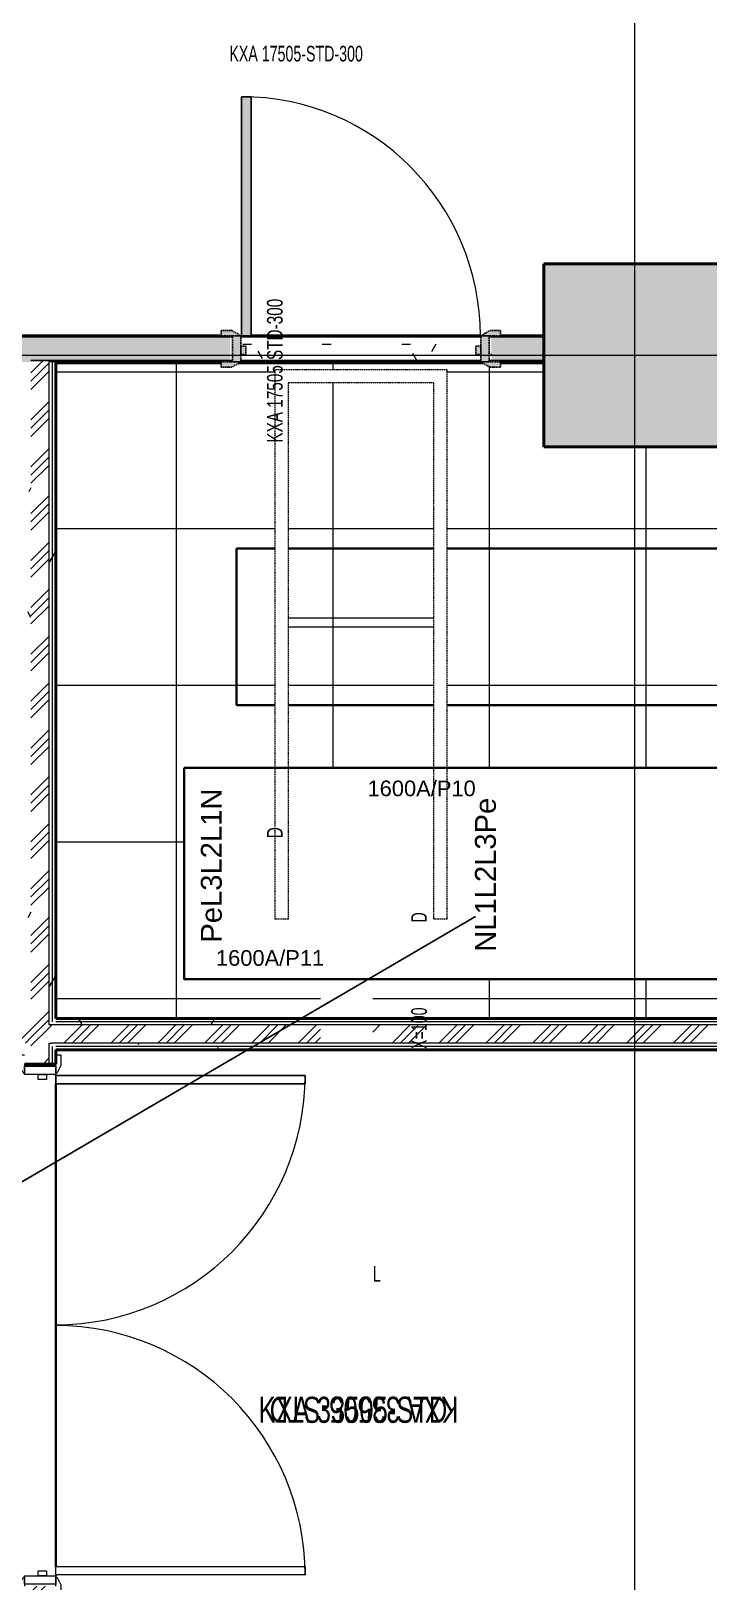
# Model space of a CAD drawing. Header units: millimetres. Extents: x -18178 to 96133, y -22425 to 61598.
# Drawn here: x 45315 to 47910, y 6235 to 12172 of the extents above; entities that cross this region are included whole.
import ezdxf
from ezdxf.enums import TextEntityAlignment as Align

# ---------------------------------------------------------------- set-up
doc = ezdxf.new("R2010")
doc.units = ezdxf.units.MM
for name, pattern in [('Centre', [10, 6, -1.25, 1.5, -1.25]), ('Demolished', [4.8, 3.2, -1.6]), ('Demolished_2_', [7.14375, 4.7625, -2.38125])]:
    doc.linetypes.add(name, pattern=pattern)
for name, color, linetype, lineweight, true_color in [('A-DOOR', 7, 'Continuous', 9, 0x7f7f7f), ('A-DOOR-FRAM', 7, 'Continuous', 9, 0x7f7f7f), ('A-FLOR', 7, 'Continuous', 9, 0x7f7f7f), ('A-FLOR-PATT', 7, 'Continuous', 9, 0x7f7f7f), ('A-WALL', 7, 'Continuous', 9, 0x7f7f7f), ('A-WALL-PATT', 7, 'Continuous', 18, 0x7f7f7f), ('I-WALL', 7, 'Continuous', 9, 0x7f7f7f), ('S-COLS', 7, 'Continuous', 9, 0x7f7f7f), ('S-STRS', 7, 'Continuous', 9, 0x7f7f7f)]:
    doc.layers.add(name, color=color, linetype=linetype, lineweight=lineweight, true_color=true_color)
for name, color, linetype, lineweight in [('A-FLOR-HRAL', 7, 'Demolished', 9), ('E-ELEC-EQPM', 7, 'Continuous', 35), ('S-GRID', 7, 'Continuous', 9)]:
    doc.layers.add(name, color=color, linetype=linetype, lineweight=lineweight)
for name, color, linetype in [('EAE-BB-A-2-WHTSP-KXA 1600A', 140, 'Continuous'), ('EAE-BB-A-IN-001-KXA 3200A', 30, 'Continuous'), ('EAE-BB-A-OUT-001-KXA 3200A', 50, 'Continuous'), ('EAE-BB-A-OUT-004-KXA 1600A', 140, 'Continuous'), ('eae-bb-mım.', 7, 'Continuous'), ('EAE-BB-R1-OUT-004-KXC 1600A', 200, 'Continuous'), ('EAE-LVP-PANEL', 40, 'Continuous')]:
    doc.layers.add(name, color=color, linetype=linetype)
doc.styles.get("Standard").update_dxf_attribs({"font": 'arial.ttf'})
pattern_1 = [(0, (0, 0), (812.8, 203.2), [67.056, -542.544, 67.056, -542.544, -3251.2]), (0, (0, 0), (812.8, 203.2), [-1219.2, 67.056, -1152.144, 67.056, -542.544, -1422.4]), (0, (0, 0), (812.8, 203.2), [-3048, 67.056, -339.344, 67.056, -948.944]), (120, (304.8, 101.6), (-582.37636, 602.30545), [67.056, -542.544, 67.056, -542.544, -3251.2]), (120, (304.8, 101.6), (-582.37636, 602.30545), [-1219.2, 67.056, -1152.144, 67.056, -542.544, -1422.4]), (120, (304.8, 101.6), (-582.37636, 602.30545), [-3048, 67.056, -339.344, 67.056, -948.944]), (240, (406.4, 508), (-230.42364, -805.50545), [67.056, -542.544, 67.056, -542.544, -3251.2]), (240, (406.4, 508), (-230.42364, -805.50545), [-1219.2, 67.056, -1152.144, 67.056, -542.544, -1422.4]), (240, (406.4, 508), (-230.42364, -805.50545), [-3048, 67.056, -339.344, 67.056, -948.944])]
pattern_2 = [(45, (0, 0), (-89.80256, 89.80256), []), (45, (31.75, 0), (0, 179.60512), []), (45, (-31.75, 0), (0, 179.60512), [])]

# ---------------------------------------------------------------- blocks, each defined once
blk = doc.blocks.new('STR-Conc-Precast Rectangular Column Nwt - 700 x 700 mm-1105278-Busbar Distribution First Floor  Layout - Phase 1')
at = {"layer": 'S-COLS', "lineweight": 35, "true_color": 0xf2f2f2}
blk.add_hatch(color=7, dxfattribs=at).paths.add_polyline_path([(350, 350), (-350, 350), (-350, -350), (350, -350)], flags=0)
at = {"layer": 'S-COLS', "color": 254, "lineweight": 50, "true_color": 0xcccccc}
for p, q in [((350, 350), (-350, 350)), ((-350, 350), (-350, -350)), ((350, -350), (350, 350)), ((-350, -350), (350, -350))]:
    blk.add_line(p, q, dxfattribs=at)
blk = doc.blocks.new('Single leaf fire resistant solid steel door - 1000W x 2700H mm EI90-1314611-Busbar Distribution First Floor  Layout - Phase 1')
at = {"layer": 'A-DOOR', "true_color": 0xf2f2f2}
h = blk.add_hatch(color=7, dxfattribs=at)
h.paths.add_polyline_path([(-495, 70), (-535, 70), (-535, 50), (-465, 50), (-469, 56)], flags=0)
h.paths.add_polyline_path([(535, 70), (495, 70), (469, 56), (465, 50), (535, 50)], flags=0)
h = blk.add_hatch(color=7, dxfattribs=at)
h.paths.add_polyline_path([(535, -50), (465, -50), (469, -56), (495, -70), (535, -70)], flags=0)
h.paths.add_polyline_path([(-465, -50), (-535, -50), (-535, -70), (-495, -70), (-469, -56)], flags=0)
blk.add_hatch(color=7, dxfattribs=at).paths.add_polyline_path([(420, -50), (420, -966), (458, -966), (458, -50)], flags=0)
at = {"layer": 'A-DOOR-FRAM', "true_color": 0xf2f2f2}
h = blk.add_hatch(color=7, dxfattribs=at)
h.paths.add_polyline_path([(-460, 50), (-492, 50), (-492, -50), (-460, -50)], flags=0)
h.paths.add_polyline_path([(460, 50), (460, -50), (492, -50), (492, 50)], flags=0)
h = blk.add_hatch(color=7, dxfattribs=at)
h.paths.add_polyline_path([(441, 22), (441, -10), (460, -10), (460, 22)], flags=0)
h.paths.add_polyline_path([(-441, 22), (-460, 22), (-460, -10), (-441, -10)], flags=0)
at = {"layer": 'A-DOOR', "color": 254, "linetype": 'Demolished_2_', "lineweight": 25, "true_color": 0xcccccc}
for p, q in [((-535, 70), (-495, 70)), ((-535, 50), (-535, 70)), ((-495, 70), (-469, 56)), ((469, 56), (495, 70)), ((495, 70), (535, 70)), ((535, 70), (535, 50)), ((-465, 50), (-535, 50)), ((535, 50), (465, 50)), ((-535, -70), (-535, -50)), ((-535, -50), (-465, -50)), ((-469, -56), (-495, -70)), ((465, -50), (535, -50)), ((495, -70), (469, -56)), ((535, -50), (535, -70)), ((-495, -70), (-535, -70)), ((535, -70), (495, -70))]:
    blk.add_line(p, q, dxfattribs=at)
at = {"layer": 'A-DOOR', "color": 254, "true_color": 0xe5e5e5}
for p, q in [((420, -50), (458, -50)), ((420, -966), (420, -50)), ((420, -50), (420, -966)), ((458, -50), (420, -50)), ((458, -50), (458, -966)), ((458, -966), (458, -50)), ((458, -966), (420, -966)), ((420, -966), (458, -966))]:
    blk.add_line(p, q, dxfattribs=at)
at = {"layer": 'A-DOOR', "color": 254, "linetype": 'Demolished_2_', "lineweight": 25, "true_color": 0xcccccc}
for centre, start, end in [((-473, 49), 7.12502, 60.25512), ((473, 49), 119.74488, 172.87498), ((-473, -49), 299.74488, 352.87498), ((473, -49), 187.12502, 240.25512)]:
    blk.add_arc(centre, 8.06, start, end, dxfattribs=at)
at = {"layer": 'A-DOOR', "color": 254, "true_color": 0xe5e5e5}
blk.add_arc((458, -50), 916, 180, 270, dxfattribs=at)
at = {"layer": 'A-DOOR-FRAM', "color": 254, "linetype": 'Demolished_2_', "lineweight": 25, "true_color": 0xcccccc}
for p, q in [((-492, 50), (-460, 50)), ((-492, -50), (-492, 50)), ((-460, 50), (-460, -50)), ((-460, 22), (-441, 22)), ((-460, -10), (-460, 22)), ((-441, 22), (-441, -10)), ((441, 22), (460, 22)), ((441, -10), (441, 22)), ((460, 50), (492, 50)), ((460, -50), (460, 50)), ((460, 22), (460, -10)), ((492, 50), (492, -50)), ((-460, -50), (-492, -50)), ((-441, -10), (-460, -10)), ((460, -10), (441, -10)), ((492, -50), (460, -50))]:
    blk.add_line(p, q, dxfattribs=at)
blk = doc.blocks.new('Railing - Railing-875437-Busbar Distribution First Floor  Layout - Phase 1')
at = {"layer": 'A-FLOR-HRAL', "color": 253, "linetype": 'Demolished_2_', "true_color": 0xaaaaaa}
for p, q in [((56219.5, 10951), (56219.5, 9966)), ((56879.5, 10951), (56219.5, 10951)), ((56879.5, 9966), (56879.5, 10951)), ((56270.3, 10900.2), (56270.3, 9966)), ((56828.7, 10900.2), (56270.3, 10900.2)), ((56828.7, 9966), (56828.7, 10900.2)), ((56219.5, 9966), (56219.5, 8846)), ((56270.3, 9966), (56270.3, 8846)), ((56828.7, 8846), (56828.7, 9966)), ((56879.5, 8846), (56879.5, 9966)), ((56270.3, 8846), (56219.5, 8846)), ((56879.5, 8846), (56828.7, 8846))]:
    blk.add_line(p, q, dxfattribs=at)
blk = doc.blocks.new('Double leaf fire resistant solid steel door - 2000W x 2700H mm EI30-V6-Busbar Distribution First Floor  Layout - Phase 1')
at = {"layer": 'A-DOOR', "color": 253, "true_color": 0xaaaaaa}
for p, q in [((-1035, 80), (-995, 80)), ((-1035, 60), (-1035, 80)), ((-965, 60), (-1000, 60)), ((-995, 80), (-969, 66)), ((1000, 60), (965, 60)), ((969, 66), (995, 80)), ((995, 80), (1035, 80)), ((1035, 80), (1035, 60)), ((-1035, -80), (-1035, -60)), ((-995, -80), (-1035, -80)), ((-1000, -60), (-965, -60)), ((-969, -66), (-995, -80)), ((-957, -1015.5), (-957, -60)), ((-957, -60), (-925, -60)), ((-925, -60), (-925, -1015.5)), ((925, -60), (957, -60)), ((925, -1015.5), (925, -60)), ((957, -60), (957, -1015.5)), ((965, -60), (1000, -60)), ((995, -80), (969, -66)), ((1035, -80), (995, -80)), ((1035, -60), (1035, -80)), ((-925, -1015.5), (-957, -1015.5)), ((957, -1015.5), (925, -1015.5))]:
    blk.add_line(p, q, dxfattribs=at)
at = {"layer": 'A-DOOR', "color": 253, "lineweight": 18, "true_color": 0xaaaaaa}
for p, q in [((-957, -1015.5), (-957, -60)), ((-957, -60), (-925, -60)), ((-925, -60), (-925, -1015.5)), ((925, -60), (925, -1015.5)), ((957, -60), (925, -60)), ((957, -1015.5), (957, -60)), ((-925, -1015.5), (-957.1, -1015.5)), ((925, -1015.5), (957, -1015.5))]:
    blk.add_line(p, q, dxfattribs=at)
at = {"layer": 'A-DOOR', "color": 253, "true_color": 0xaaaaaa}
for centre, radius, start, end in [((-973, 59), 8.06, 7.12502, 60.25512), ((973, 59), 8.06, 119.74488, 172.87498), ((-973, -59), 8.06, 299.74488, 352.87498), ((-957.1, -60), 955.5, 270, 0), ((957, -60), 955.5, 180, 270), ((973, -59), 8.06, 187.12502, 240.25512)]:
    blk.add_arc(centre, radius, start, end, dxfattribs=at)
at = {"layer": 'A-DOOR-FRAM', "color": 253, "lineweight": 18, "true_color": 0xaaaaaa}
for p, q in [((-992, -60), (-992, 60)), ((-992, 60), (-960, 60)), ((-960, 60), (-960, -60)), ((960, -60), (960, 60)), ((960, 60), (992, 60)), ((992, 60), (992, -60)), ((-960, 7), (-941, 7)), ((-960, -25), (-960, 7)), ((-941, 7), (-941, -25)), ((941, 7), (960, 7)), ((941, -25), (941, 7)), ((960, 7), (960, -25)), ((-941, -25), (-960, -25)), ((960, -25), (941, -25)), ((-960, -60), (-992, -60)), ((992, -60), (960, -60))]:
    blk.add_line(p, q, dxfattribs=at)
blk = doc.blocks.new('IL021-ARP-ZZ-XX-M3-J-A-0001_rvt-1-Busbar Distribution First Floor  Layout - Phase 1')
at = {"layer": 'A-FLOR-PATT', "true_color": 0xd2d2d2}
h = blk.add_hatch(dxfattribs=at)
h.set_pattern_fill('FP_16', color=254, style=0, pattern_type=2)
h.set_pattern_definition([(270, (45872.5, -3534), (600, 4e-14), []), (0, (45872.5, -3534), (0, 600), [])])
h.paths.add_polyline_path([(62160, 8466), (62160, 9066), (61945, 9066), (61945, 8466)], flags=0)
h.paths.add_polyline_path([(61845, 8466), (61845, 9066), (61360, 9066), (61360, 8466), (61613.6, 8466)], flags=0)
h.paths.add_polyline_path([(61240, 8466), (61240, 9186), (61845, 9186), (61845, 10976), (60785, 10976), (60785, 10960.7), (60745, 10960.7), (60715, 10976), (60319.1, 10976), (60319.1, 10797.6), (60083.7, 10563.3), (59101, 10562.2), (58984.9, 10446.1), (58984.9, 10266), (59672.5, 10266), (59672.5, 9666), (58984.9, 9666), (58984.9, 9426.2), (59392.1, 9426.2), (59392.1, 8616.2), (56595.1, 8616.2), (56595.1, 8466), (60245.8, 8466)], flags=0)
h.paths.add_polyline_path([(56395.1, 8466), (56395.1, 8616.2), (55872.1, 8616.2), (55872.1, 9426.2), (56219.5, 9426.2), (56219.5, 9666), (56072.5, 9666), (56072.5, 10266), (56219.5, 10266), (56219.5, 10951), (56879.5, 10951), (56879.5, 10266), (58784.9, 10266), (58784.9, 10529), (59020.3, 10763.3), (60003, 10764.3), (60119.1, 10880.4), (60119.1, 10976), (58781, 10974.7), (58755, 10960.7), (58715, 10960.7), (58715, 10976), (57950, 10976), (57950, 10656), (57250, 10656), (57250, 10976), (57084.5, 10976), (57084.5, 10960.7), (57044.5, 10960.7), (57014.5, 10976), (56080.5, 10974.7), (56054.5, 10960.7), (56014.5, 10960.7), (56014.5, 10976), (55380, 10976), (55380, 8466), (56142.4, 8466)], flags=0)
h.paths.add_polyline_path([(62160, 9186), (62160, 10976), (61945, 10976), (61945, 9186)], flags=0)
h.paths.add_polyline_path([(56270.3, 9426.2), (56828.7, 9426.2), (56828.7, 9666), (56270.3, 9666)], flags=0)
h.paths.add_polyline_path([(57510.2, 9426.2), (58784.9, 9426.2), (58784.9, 9666), (56879.5, 9666), (56879.5, 9426.2)], flags=0)
h.paths.add_polyline_path([(56270.3, 10266), (56828.7, 10266), (56828.7, 10900.2), (56270.3, 10900.2), (56270.3, 10307.1)], flags=0)
at = {"layer": 'A-FLOR-PATT', "true_color": 0xaaaaaa}
h = blk.add_hatch(dxfattribs=at)
h.set_pattern_fill('FP_15', color=253, style=0, pattern_type=2)
h.set_pattern_definition([(90, (50072.5, 2466), (-600, 4e-14), []), (180, (50072.5, 2466), (-7e-14, -600), [])])
h.paths.add_polyline_path([(59672.5, 9666), (59672.5, 10266), (58984.9, 10266), (58984.9, 9666)], flags=0)
h.paths.add_polyline_path([(58784.9, 9666), (58784.9, 10266), (56879.5, 10266), (56879.5, 9666), (57510.2, 9666)], flags=0)
h.paths.add_polyline_path([(56142.4, 9666), (56219.5, 9666), (56219.5, 10266), (56072.5, 10266), (56072.5, 9666)], flags=0)
h.paths.add_polyline_path([(56828.7, 9666), (56828.7, 10266), (56270.3, 10266), (56270.3, 9666)], flags=0)
at = {"layer": 'A-WALL-PATT', "lineweight": 5, "true_color": 0xf2f2f2}
h = blk.add_hatch(color=7, dxfattribs=at)
h.paths.add_polyline_path([(56049.5, 10985.7), (56049.5, 11075.7), (54410.4, 11075.7), (54410.4, 10985.7), (55458.5, 10985.7)], flags=0)
h.paths.add_polyline_path([(57250, 10985.7), (57250, 11075.7), (57049.5, 11075.7), (57049.5, 10985.7)], flags=0)
h.paths.add_polyline_path([(54210.4, 10985.7), (54210.4, 11075.7), (54000, 11075.7), (54000, 10985.7)], flags=0)
h.paths.add_polyline_path([(51000, 10985.7), (52000, 10985.7), (52000, 11075.7), (51000, 11075.7)], flags=0)
at = {"layer": 'A-WALL-PATT', "lineweight": 9, "true_color": 0xd2d2d2}
h = blk.add_hatch(dxfattribs=at)
h.set_pattern_fill('FP_1', color=254, style=0, pattern_type=2)
h.set_pattern_definition([(0, (0, 0), (406.4, 101.6), [33.528, -271.272, 33.528, -271.272, -1625.6]), (0, (0, 0), (406.4, 101.6), [-609.6, 33.528, -576.072, 33.528, -271.272, -711.2]), (0, (0, 0), (406.4, 101.6), [-1524, 33.528, -169.672, 33.528, -474.472]), (120, (152.4, 50.8), (-291.18818, 301.15272), [33.528, -271.272, 33.528, -271.272, -1625.6]), (120, (152.4, 50.8), (-291.18818, 301.15272), [-609.6, 33.528, -576.072, 33.528, -271.272, -711.2]), (120, (152.4, 50.8), (-291.18818, 301.15272), [-1524, 33.528, -169.672, 33.528, -474.472]), (240, (203.2, 254), (-115.21182, -402.75272), [33.528, -271.272, 33.528, -271.272, -1625.6]), (240, (203.2, 254), (-115.21182, -402.75272), [-609.6, 33.528, -576.072, 33.528, -271.272, -711.2]), (240, (203.2, 254), (-115.21182, -402.75272), [-1524, 33.528, -169.672, 33.528, -474.472])])
h.paths.add_polyline_path([(56142.4, 10985.7), (57009.5, 10985.7), (57009.5, 11008.7), (56990.5, 11008.7), (56990.5, 11040.7), (57009.5, 11040.7), (57009.5, 11075.7), (56089.5, 11075.7), (56089.5, 11040.7), (56108.5, 11040.7), (56108.5, 11008.7), (56089.5, 11008.7), (56089.5, 10985.7), (56108.5, 10985.7)], flags=0)
h.paths.add_polyline_path([(56057.5, 10985.7), (56057.5, 11075.7), (56049.5, 11075.7), (56049.5, 10985.7)], flags=0)
h.paths.add_polyline_path([(57049.5, 10985.7), (57049.5, 11075.7), (57041.5, 11075.7), (57041.5, 10985.7)], flags=0)
h = blk.add_hatch(dxfattribs=at)
h.set_pattern_fill('FP_3', color=254, style=0, pattern_type=2)
h.set_pattern_definition(pattern_2)
h.paths.add_polyline_path([(55355, 206), (55355, 6291), (55285, 6291), (55285, 206)], flags=0)
h.paths.add_polyline_path([(55355, 8291), (55355, 10985.7), (55285, 10985.7), (55285, 8291)], flags=0)
at = {"layer": 'A-WALL-PATT', "lineweight": 9, "true_color": 0xaaaaaa}
h = blk.add_hatch(dxfattribs=at)
h.set_pattern_fill('FP_2', color=253, style=0, pattern_type=2)
h.set_pattern_definition(pattern_1)
h.paths.add_polyline_path([(55285, 206), (55285, 6291), (55272.5, 6291), (55272.5, 206)], flags=0)
h.paths.add_polyline_path([(55285, 8291), (55285, 8371), (55272.5, 8371), (55272.5, 8291)], flags=0)
h.paths.add_polyline_path([(55285, 8441), (55285, 10980.7), (55272.5, 10980.7), (55272.5, 8441)], flags=0)
h = blk.add_hatch(dxfattribs=at)
h.set_pattern_fill('FP_2', color=253, style=0, pattern_type=2)
h.set_pattern_definition(pattern_1)
h.paths.add_polyline_path([(55355, 206), (55367.5, 206), (55367.5, 6141), (55355, 6141), (55355, 1587.8)], flags=0)
h.paths.add_polyline_path([(55367.5, 6211), (55367.5, 6291), (55355, 6291), (55355, 6211)], flags=0)
h.paths.add_polyline_path([(55367.5, 8291), (55367.5, 8371), (55355, 8371), (55355, 8291)], flags=0)
h.paths.add_polyline_path([(55367.5, 8441), (55367.5, 10980.7), (55355, 10980.7), (55355, 8441)], flags=0)
h = blk.add_hatch(dxfattribs=at)
h.set_pattern_fill('FP_2', color=253, style=0, pattern_type=2)
h.set_pattern_definition(pattern_1)
h.paths.add_polyline_path([(55367.5, 206), (55380, 206), (55380, 6128.5), (55367.5, 6128.5), (55367.5, 1587.8)], flags=0)
h.paths.add_polyline_path([(55367.5, 6223.5), (55380, 6223.5), (55380, 6291), (55367.5, 6291)], flags=0)
h.paths.add_polyline_path([(55367.5, 8291), (55380, 8291), (55380, 8358.5), (55367.5, 8358.5)], flags=0)
h.paths.add_polyline_path([(55367.5, 8453.5), (55380, 8453.5), (55380, 10980.7), (55367.5, 10980.7), (55367.5, 8463.4)], flags=0)
at = {"layer": 'A-WALL-PATT', "lineweight": 9, "true_color": 0xd2d2d2}
h = blk.add_hatch(dxfattribs=at)
h.set_pattern_fill('FP_3', color=254, style=0, pattern_type=2)
h.set_pattern_definition(pattern_2)
h.paths.add_polyline_path([(61613.6, 8371), (62255, 8371), (62255, 8441), (56595.1, 8441), (56595.1, 8371), (60245.8, 8371)], flags=0)
h.paths.add_polyline_path([(55380, 8371), (56395.1, 8371), (56395.1, 8441), (55355, 8441), (55355, 8371), (55367.5, 8371)], flags=0)
h.paths.add_polyline_path([(52061.6, 8371), (52061.6, 8441), (48635, 8441), (48635, 8371), (52039.1, 8371)], flags=0)
h.paths.add_polyline_path([(52261.6, 8371), (55285, 8371), (55285, 8441), (52261.6, 8441), (52261.6, 8409.2)], flags=0)
at = {"layer": 'A-WALL-PATT', "lineweight": 9, "true_color": 0xaaaaaa}
h = blk.add_hatch(dxfattribs=at)
h.set_pattern_fill('FP_2', color=253, style=0, pattern_type=2)
h.set_pattern_definition(pattern_1)
h.paths.add_polyline_path([(62185, 8441), (62185, 8453.5), (61335, 8453.5), (61335, 8441), (61613.6, 8441)], flags=0)
h.paths.add_polyline_path([(60245.8, 8441), (61265, 8441), (61265, 8453.5), (56595.1, 8453.5), (56595.1, 8441), (58878, 8441)], flags=0)
h.paths.add_polyline_path([(55116.6, 8441), (55272.5, 8441), (55272.5, 8453.5), (52261.6, 8453.5), (52261.6, 8441), (54774.6, 8441)], flags=0)
h.paths.add_polyline_path([(55380, 8441), (56395.1, 8443.1), (56395.1, 8453.5), (55367.5, 8453.5), (55367.5, 8441)], flags=0)
h.paths.add_polyline_path([(52061.6, 8441), (52061.6, 8453.5), (48647.5, 8453.5), (48647.5, 8441), (52039.1, 8441)], flags=0)
h = blk.add_hatch(dxfattribs=at)
h.set_pattern_fill('FP_2', color=253, style=0, pattern_type=2)
h.set_pattern_definition(pattern_1)
h.paths.add_polyline_path([(62172.5, 8453.5), (62172.5, 8466), (61347.5, 8466), (61347.5, 8453.5), (61613.6, 8453.5)], flags=0)
h.paths.add_polyline_path([(60245.8, 8453.5), (61252.5, 8453.5), (61252.5, 8466), (56595.1, 8466), (56595.1, 8453.5), (58878, 8453.5)], flags=0)
h.paths.add_polyline_path([(55380, 8453.5), (56395.1, 8455.6), (56395.1, 8466), (55380, 8466), (55380, 8463.4)], flags=0)
h.paths.add_polyline_path([(55260, 8453.5), (55260, 8466), (52261.6, 8466), (52261.6, 8453.5), (55116.6, 8453.5)], flags=0)
h.paths.add_polyline_path([(52061.6, 8453.5), (52061.6, 8466), (48660, 8466), (48660, 8453.5), (52039.1, 8453.5)], flags=0)
h = blk.add_hatch(dxfattribs=at)
h.set_pattern_fill('FP_2', color=253, style=0, pattern_type=2)
h.set_pattern_definition(pattern_1)
h.paths.add_polyline_path([(61613.6, 8358.5), (62267.5, 8358.5), (62267.5, 8371), (56595.1, 8371), (56595.1, 8358.5), (60245.8, 8358.5)], flags=0)
h.paths.add_polyline_path([(56142.4, 8358.5), (56395.1, 8360.3), (56395.1, 8371), (55367.5, 8371), (55367.5, 8358.5), (55458.5, 8358.5)], flags=0)
h.paths.add_polyline_path([(55272.5, 8358.5), (55272.5, 8371), (52261.6, 8371), (52261.6, 8358.5), (55260, 8358.5)], flags=0)
h.paths.add_polyline_path([(52061.6, 8358.5), (52061.6, 8371), (48647.5, 8371), (48647.5, 8358.5), (52039.1, 8358.5)], flags=0)
h = blk.add_hatch(dxfattribs=at)
h.set_pattern_fill('FP_2', color=253, style=0, pattern_type=2)
h.set_pattern_definition(pattern_1)
h.paths.add_polyline_path([(61613.6, 8346), (62280, 8346), (62280, 8358.5), (56595.1, 8358.5), (56595.1, 8346), (60245.8, 8346)], flags=0)
h.paths.add_polyline_path([(52061.6, 8346), (52061.6, 8358.5), (48660, 8358.5), (48660, 8346), (52039.1, 8346)], flags=0)
h.paths.add_polyline_path([(54774.6, 8346), (55260, 8346), (55260, 8358.5), (52261.6, 8358.5), (52261.6, 8346), (53406.9, 8346)], flags=0)
h.paths.add_polyline_path([(55380, 8346), (56395.1, 8347.8), (56395.1, 8358.5), (55380, 8358.5)], flags=0)
at = {"layer": 'I-WALL', "lineweight": 5, "true_color": 0xf2f2f2}
h = blk.add_hatch(color=7, dxfattribs=at)
h.paths.add_polyline_path([(57250, 11075.7), (57250, 11080.7), (57049.5, 11080.7), (57049.5, 11075.7), (57094.5, 11075.7)], flags=0)
h.paths.add_polyline_path([(54410.4, 11075.7), (56049.5, 11075.7), (56049.5, 11080.7), (54410.4, 11080.7), (54410.4, 11076.7)], flags=0)
h.paths.add_polyline_path([(54210.4, 11075.7), (54210.4, 11080.7), (54000, 11080.7), (54000, 11075.7)], flags=0)
h.paths.add_polyline_path([(52000, 11075.7), (52000, 11080.7), (51000, 11080.7), (51000, 11075.7), (51965, 11075.7)], flags=0)
at = {"layer": 'I-WALL', "lineweight": 25, "true_color": 0xf2f2f2}
h = blk.add_hatch(color=7, dxfattribs=at)
h.paths.add_polyline_path([(57084.5, 10980.7), (57250, 10980.7), (57250, 10985.7), (57049.5, 10985.7), (57049.5, 10980.7)], flags=0)
h.paths.add_polyline_path([(54035, 10980.7), (54210.4, 10980.7), (54210.4, 10985.7), (54000, 10985.7), (54000, 10980.7)], flags=0)
h.paths.add_polyline_path([(55260, 10980.7), (55285, 10980.7), (55285, 10985.7), (54410.4, 10984), (54410.4, 10980.7), (54774.6, 10980.7)], flags=0)
h.paths.add_polyline_path([(56049.5, 10980.7), (56049.5, 10985.7), (55355, 10985.7), (55355, 10980.7), (56014.5, 10980.7)], flags=0)
h.paths.add_polyline_path([(51000, 10980.7), (52000, 10980.7), (52000, 10985.7), (51000, 10985.7)], flags=0)
at = {"layer": 'A-FLOR', "color": 253, "lineweight": 35, "true_color": 0xaaaaaa}
for p, q in [((56014.5, 10976), (55380, 10976)), ((57017.6, 10976), (56081.4, 10976)), ((57250, 10976), (57084.5, 10976)), ((56219.5, 10266), (56072.5, 10266)), ((56072.5, 10266), (56072.5, 9666)), ((56072.5, 9666), (56072.5, 10266)), ((56072.5, 10266), (56219.5, 10266)), ((56828.7, 10266), (56270.3, 10266)), ((56270.3, 10266), (56828.7, 10266)), ((59672.5, 10266), (56879.5, 10266)), ((56879.5, 10266), (59672.5, 10266)), ((56072.5, 9666), (56219.5, 9666)), ((56219.5, 9666), (56072.5, 9666)), ((56270.3, 9666), (56828.7, 9666)), ((56828.7, 9666), (56270.3, 9666)), ((56879.5, 9666), (59672.5, 9666)), ((59672.5, 9666), (56879.5, 9666)), ((55380, 8251), (55380, 8248)), ((55380, 8216), (55380, 6366)), ((55380, 6334), (55380, 6331))]:
    blk.add_line(p, q, dxfattribs=at)
at = {"layer": 'A-WALL', "color": 254, "lineweight": 18, "true_color": 0xcccccc}
for p, q in [((56049.5, 11075.7), (54000, 11075.7)), ((57250, 11075.7), (57049.5, 11075.7)), ((55355, 10985.7), (55285, 10985.7)), ((56049.5, 10985.7), (55355, 10985.7)), ((57250, 10985.7), (57049.5, 10985.7))]:
    blk.add_line(p, q, dxfattribs=at)
at = {"layer": 'A-WALL', "color": 253, "lineweight": 18, "true_color": 0xaaaaaa}
for p, q in [((56057.5, 11075.7), (56049.5, 11075.7)), ((57009.5, 11075.7), (56089.5, 11075.7)), ((57049.5, 11075.7), (57041.5, 11075.7)), ((55285, 10985.7), (55355, 10985.7)), ((55355, 10985.7), (55355, 10980.7)), ((56057.5, 10985.7), (56049.5, 10985.7)), ((57009.5, 10985.7), (56089.5, 10985.7)), ((57049.5, 10985.7), (57041.5, 10985.7)), ((55367.5, 10980.7), (55355, 10980.7)), ((55355, 8441), (55355, 10980.7)), ((55380, 10980.7), (55367.5, 10980.7)), ((55367.5, 8453.5), (55367.5, 10980.7)), ((55367.5, 8441), (55355, 8441)), ((55380, 8441), (55367.5, 8441)), ((61252.5, 8453.5), (55380, 8453.5)), ((61265, 8441), (55380, 8441)), ((55355, 8291), (55355, 8371)), ((55355, 8371), (55367.5, 8371)), ((55380, 8371), (55367.5, 8371)), ((55367.5, 8291), (55367.5, 8358.5)), ((62255, 8371), (55380, 8371)), ((62267.5, 8358.5), (55380, 8358.5))]:
    blk.add_line(p, q, dxfattribs=at)
at = {"layer": 'I-WALL', "color": 254, "lineweight": 50, "true_color": 0xcccccc}
for p, q in [((56014.5, 11080.7), (54035, 11080.7)), ((57250, 11080.7), (57084.5, 11080.7)), ((55380, 10980.7), (56014.5, 10980.7)), ((57084.5, 10980.7), (57250, 10980.7))]:
    blk.add_line(p, q, dxfattribs=at)
at = {"layer": 'I-WALL', "color": 253, "lineweight": 50, "true_color": 0xaaaaaa}
for p, q in [((57009.5, 11080.7), (56129.5, 11080.7)), ((55380, 8466), (55380, 10980.7)), ((56089.5, 10980.7), (57009.5, 10980.7)), ((61240, 8466), (55380, 8466)), ((55380, 8291), (55380, 8346)), ((55380, 8346), (62280, 8346)), ((55260, 8291), (55380, 8291))]:
    blk.add_line(p, q, dxfattribs=at)
at = {"layer": 'S-GRID', "color": 253, "linetype": 'Centre', "lineweight": 18, "true_color": 0xaaaaaa}
for p, q in [((57600, -7278.7), (57600, 59074.3)), ((80162.7, 11006), (-5598.5, 11006))]:
    blk.add_line(p, q, dxfattribs=at)
at = {"layer": 'S-STRS', "color": 254, "true_color": 0xe5e5e5}
for p, q in [((56270.3, 10001), (56828.7, 10001)), ((56270.3, 9966), (56828.7, 9966))]:
    blk.add_line(p, q, dxfattribs=at)
at = {"color": 253, "linetype": 'Demolished_2_', "lineweight": 9, "true_color": 0xaaaaaa}
for name, p, rotation in [('Single leaf fire resistant solid steel door - 1000W x 2700H mm EI90-1314611-Busbar Distribution First Floor  Layout - Phase 1', (56549.5, 11030.7), 180), ('STR-Conc-Precast Rectangular Column Nwt - 700 x 700 mm-1105278-Busbar Distribution First Floor  Layout - Phase 1', (57600, 11006), 180), ('Double leaf fire resistant solid steel door - 2000W x 2700H mm EI30-V6-Busbar Distribution First Floor  Layout - Phase 1', (55320, 7291), 90)]:
    blk.add_blockref(name, p, dxfattribs=dict(at, rotation=rotation))
blk.add_blockref('Railing - Railing-875437-Busbar Distribution First Floor  Layout - Phase 1', (0, 0), dxfattribs=at)

msp = doc.modelspace()

# ---------------------------------------------------------------- linework, layer by layer
msp.add_line((45079.84417, 7647.6941), (47018.51897, 8780))
at = {"layer": 'E-ELEC-EQPM'}
msp.add_lwpolyline([(45902.14185, 9350.17605), (49422.14185, 9350.17605), (49422.14185, 8540.17605), (45902.14185, 8540.17605)], close=True, dxfattribs=at)

# ---------------------------------------------------------------- block references
at = {"layer": 'eae-bb-mım.', "lineweight": 5}
msp.add_blockref('IL021-ARP-ZZ-XX-M3-J-A-0001_rvt-1-Busbar Distribution First Floor  Layout - Phase 1', (-9969.99989, -75.97871), dxfattribs=at)

# ---------------------------------------------------------------- texts
at = {"layer": 'EAE-BB-A-2-WHTSP-KXA 1600A', "width": 0.7}
for s, p in [('KXA 17505-STD-300', (46249.5, 10871.22259, 3105)), ('D', (46249.5, 9101.63363, 3105))]:
    msp.add_text(s, height=60, rotation=90, dxfattribs=at).set_placement(p, align=Align.MIDDLE)
at = {"layer": 'EAE-BB-A-2-WHTSP-KXA 1600A', "extrusion": (-4.66974e-16, -1, 6.12323e-17), "width": 0.65}
msp.add_text('X=35', height=60, rotation=90, dxfattribs=at).set_placement((46249.5, 2625.65723, -8865.17605), align=Align.MIDDLE)
at = {"layer": 'EAE-BB-A-2-WHTSP-KXA 1600A', "color": 7, "extrusion": (-4.66974e-16, -1, 6.12323e-17), "width": 0.7}
msp.add_text('P11', height=60, rotation=90, dxfattribs=at).set_placement((46249.5, 2335.85406, -8865.17605), align=Align.MIDDLE)
at = {"layer": 'EAE-BB-A-IN-001-KXA 3200A', "color": 7, "width": 0.7}
msp.add_text('KXA 33505-STD', height=100, rotation=180, dxfattribs=at).set_placement((46591.51971, 6890.92605, 3415.5), align=Align.MIDDLE)
at = {"layer": 'EAE-BB-A-OUT-001-KXA 3200A', "color": 7, "width": 0.7}
msp.add_text('KXA 33505-STD', height=100, dxfattribs=at).set_placement((46549.05026, 6890.92605, 3155), align=Align.MIDDLE)
at = {"layer": 'EAE-BB-A-OUT-004-KXA 1600A', "color": 7, "extrusion": (-2.22045e-16, -1, 6.12323e-17), "width": 0.65}
for s, p in [('X=35', (46802.14185, 2576.01628, -8865.17605)), ('P10', (46802.14185, 2326.63974, -8865.17605))]:
    msp.add_text(s, height=60, rotation=90, dxfattribs=at).set_placement(p, align=Align.MIDDLE)
at = {"layer": 'EAE-BB-A-OUT-004-KXA 1600A', "color": 7, "width": 0.65}
for s, p in [('D', (46802.14185, 8777.14396, 3105)), ('X=100', (46802.14185, 8352.46105, 3105))]:
    msp.add_text(s, height=60, rotation=90, dxfattribs=at).set_placement(p, align=Align.MIDDLE)
msp.add_text('L', height=60, dxfattribs=at).set_placement((46640.5794, 7411.25907, 3105), align=Align.MIDDLE)
at = {"layer": 'EAE-BB-R1-OUT-004-KXC 1600A', "color": 7, "width": 0.65}
msp.add_text('KXA 17505-STD-300', height=60, dxfattribs=at).set_placement((46331.21403, 12085.8063, 3355), align=Align.MIDDLE)
at = {"layer": 'EAE-LVP-PANEL', "color": 7}
for s, p in [('1600A/P10', (46812.20675, 9272.36252, 2203.1)), ('1600A/P11', (46231.30059, 8622.81857, 2203.1))]:
    msp.add_text(s, height=60, dxfattribs=at).set_placement(p, align=Align.MIDDLE)
at = {"layer": 'EAE-LVP-PANEL', "color": 242, "true_color": 0xcd2027}
msp.add_text('PeL3L2L1N', height=80, rotation=90, dxfattribs=at).set_placement((46006.10871, 8975.37108, 2203.1), align=Align.MIDDLE)
at = {"layer": 'EAE-LVP-PANEL', "color": 11, "true_color": 0xf27172}
msp.add_text('NL1L2L3Pe', height=80, rotation=90, dxfattribs=at).set_placement((47056.61098, 8940.17605, 2203.1), align=Align.MIDDLE)

doc.saveas('drawing.dxf')
